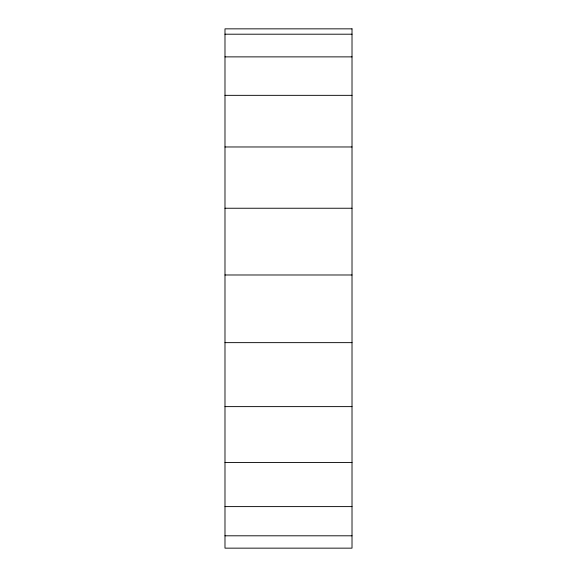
<?xml version="1.0" encoding="UTF-8"?>
<svg xmlns="http://www.w3.org/2000/svg" width="577" height="577" viewBox="0 0 577 577"><rect width="100%" height="100%" fill="white"/><g stroke="black" fill="none" stroke-linecap="round" stroke-linejoin="round"><path stroke-width="0.87" d="M224.987 34.202L352.013 34.202M224.987 56.878L352.013 56.878M224.987 95.342L352.013 95.342M224.987 146.969L352.013 146.969M224.987 208.239L352.013 208.239M224.987 274.984L352.013 274.984M224.987 342.644L352.013 342.644M224.987 406.619L352.013 406.619M224.987 462.545L352.013 462.545M224.987 506.606L352.013 506.606M224.987 535.802L352.013 535.802M352.013 28.85L224.987 28.85L224.987 548.15L352.013 548.15L352.013 28.85"/></g></svg>
